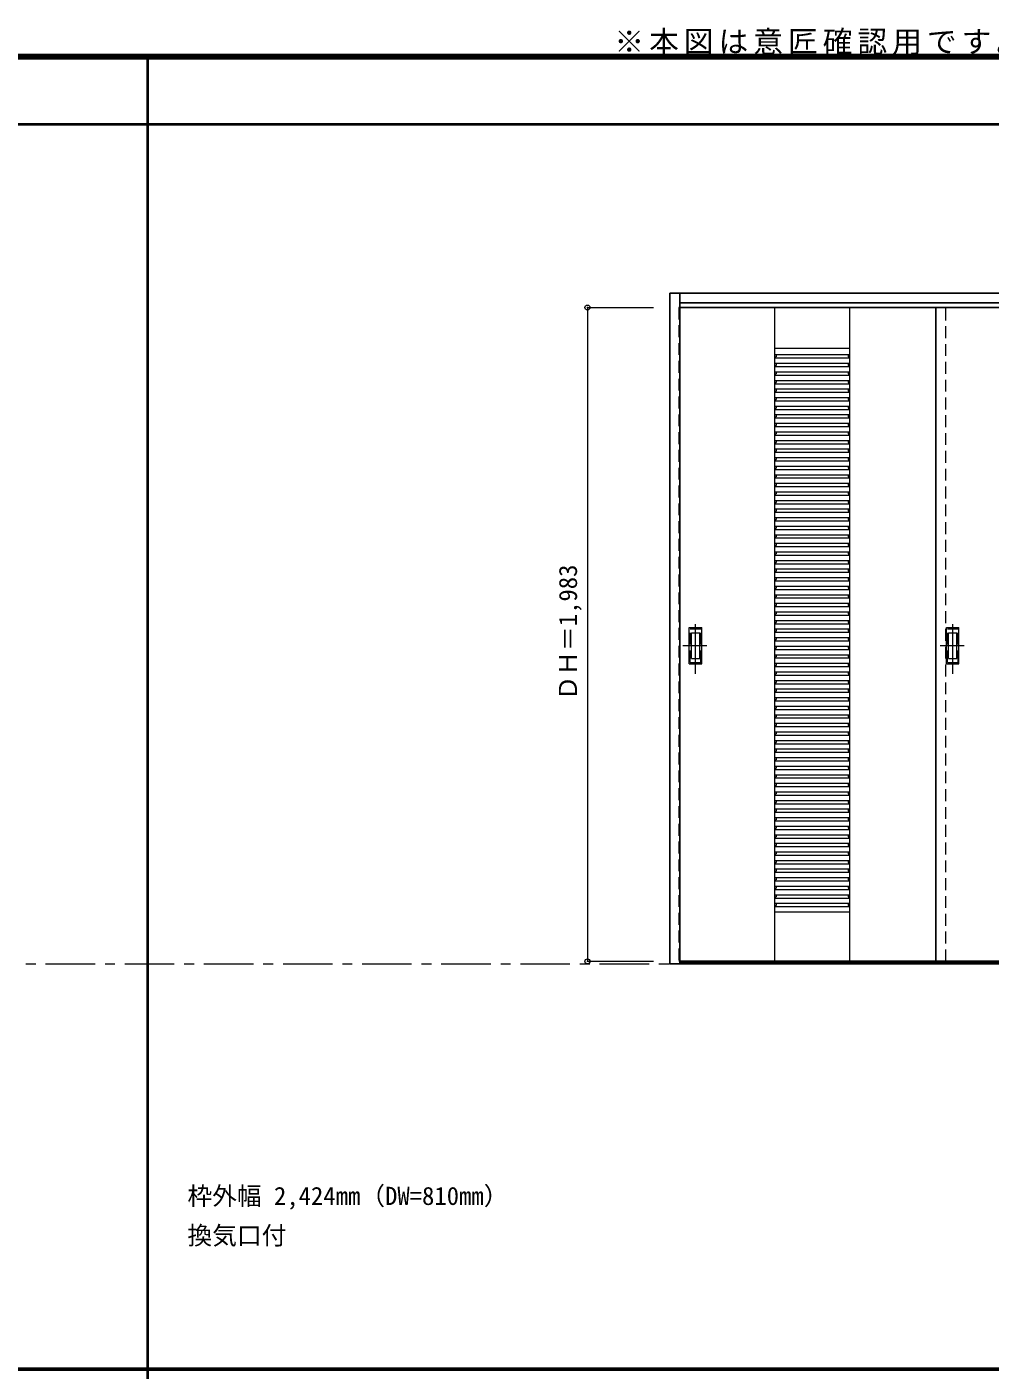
# Model space of a CAD drawing. Units: millimetres, scale not verified. Extents: x -6000 to 5700, y -4307 to 4260.
# Drawn here: x -267 to 2654, y 186 to 4260 of the extents above; entities that cross this region are included whole.
import ezdxf
from ezdxf.enums import TextEntityAlignment as Align

# ---------------------------------------------------------------- set-up
doc = ezdxf.new("R2010")
doc.units = ezdxf.units.MM
doc.header["$LTSCALE"] = 30
doc.header["$PDMODE"] = 32
doc.header["$PDSIZE"] = 15
doc.linetypes.add('CHAIN1', pattern=[8, 5, -1, 1, -1])
doc.linetypes.add('DASHED1', pattern=[1.8, 1.2, -0.6])
for name, color, linetype, lineweight in [('0-2_扉', 3, 'Continuous', 25), ('0-3_仕上げ', 4, 'Continuous', 9), ('0-4_枠', 3, 'Continuous', 25), ('0-6_引手', 7, 'Continuous', 18), ('0-B_寸法', 4, 'Continuous', 9), ('F-1_枠', 6, 'Continuous', 40)]:
    doc.layers.add(name, color=color, linetype=linetype, lineweight=lineweight)
doc.layers.add('0-A_文字', color=7, linetype='Continuous')
doc.styles.add('ＭＳ ゴシック', font='')
doc.styles.get('ＭＳ ゴシック').set_extended_font_data('MS Gothic')

msp = doc.modelspace()

# ---------------------------------------------------------------- linework, layer by layer
at = {"layer": '0-2_扉', "color": 4, "linetype": 'DASHED1', "lineweight": 9}
msp.add_line((1710, 3409), (1710, 3405), dxfattribs=at)
msp.add_line((1710, 3409), (1710, 3405), dxfattribs=at)
at = {"layer": '0-2_扉'}
for p, q in [((2520, 3409), (1713, 3409)), ((2490, 1426), (2490, 3409)), ((3300, 3409), (2490, 3409)), ((2520, 1426), (1713, 1426)), ((3300, 1426), (2490, 1426))]:
    msp.add_line(p, q, dxfattribs=at)
at = {"layer": '0-2_扉', "color": 7, "linetype": 'CHAIN1', "lineweight": 18}
msp.add_line((-5490, 1418), (5690, 1418), dxfattribs=at)
at = {"layer": '0-3_仕上げ', "color": 7, "lineweight": 18}
for p, q in [((2001, 1426), (2001, 3409)), ((2229, 1426), (2229, 3409)), ((2001, 3286), (2229, 3286)), ((2001, 1576), (2229, 1576))]:
    msp.add_line(p, q, dxfattribs=at)
at = {"layer": '0-3_仕上げ'}
for p, q in [((2001, 3266), (2229, 3266)), ((2001, 3259.58), (2006, 3259.58)), ((2006, 3266), (2006, 3259.58)), ((2224, 3266), (2224, 3259.58)), ((2224, 3259.58), (2229, 3259.58)), ((2001, 3256), (2229, 3256)), ((2001, 3240), (2229, 3240)), ((2001, 3233.58), (2006, 3233.58)), ((2001, 3230), (2229, 3230)), ((2006, 3240), (2006, 3233.58)), ((2224, 3240), (2224, 3233.58)), ((2224, 3233.58), (2229, 3233.58)), ((2001, 3214), (2229, 3214)), ((2001, 3207.58), (2006, 3207.58)), ((2001, 3204), (2229, 3204)), ((2001, 3188), (2229, 3188)), ((2001, 3181.58), (2006, 3181.58)), ((2001, 3178), (2229, 3178)), ((2006, 3214), (2006, 3207.58)), ((2006, 3188), (2006, 3181.58)), ((2224, 3214), (2224, 3207.58)), ((2224, 3207.58), (2229, 3207.58)), ((2224, 3188), (2224, 3181.58)), ((2224, 3181.58), (2229, 3181.58)), ((2001, 3162), (2229, 3162)), ((2001, 3155.58), (2006, 3155.58)), ((2001, 3152), (2229, 3152)), ((2006, 3162), (2006, 3155.58)), ((2224, 3162), (2224, 3155.58)), ((2224, 3155.58), (2229, 3155.58)), ((2001, 3136), (2229, 3136)), ((2001, 3129.58), (2006, 3129.58)), ((2001, 3126), (2229, 3126)), ((2001, 3110), (2229, 3110)), ((2001, 3103.58), (2006, 3103.58)), ((2001, 3100), (2229, 3100)), ((2006, 3136), (2006, 3129.58)), ((2006, 3110), (2006, 3103.58)), ((2224, 3136), (2224, 3129.58)), ((2224, 3129.58), (2229, 3129.58)), ((2224, 3110), (2224, 3103.58)), ((2224, 3103.58), (2229, 3103.58)), ((2001, 3084), (2229, 3084)), ((2001, 3077.58), (2006, 3077.58)), ((2001, 3074), (2229, 3074)), ((2001, 3058), (2229, 3058)), ((2006, 3084), (2006, 3077.58)), ((2006, 3058), (2006, 3051.58)), ((2224, 3084), (2224, 3077.58)), ((2224, 3077.58), (2229, 3077.58)), ((2224, 3058), (2224, 3051.58)), ((2001, 3051.58), (2006, 3051.58)), ((2001, 3048), (2229, 3048)), ((2001, 3032), (2229, 3032)), ((2001, 3025.58), (2006, 3025.58)), ((2001, 3022), (2229, 3022)), ((2006, 3032), (2006, 3025.58)), ((2224, 3051.58), (2229, 3051.58)), ((2224, 3032), (2224, 3025.58)), ((2224, 3025.58), (2229, 3025.58)), ((2001, 3006), (2229, 3006)), ((2001, 2999.58), (2006, 2999.58)), ((2001, 2996), (2229, 2996)), ((2001, 2980), (2229, 2980)), ((2006, 3006), (2006, 2999.58)), ((2006, 2980), (2006, 2973.58)), ((2224, 3006), (2224, 2999.58)), ((2224, 2999.58), (2229, 2999.58)), ((2224, 2980), (2224, 2973.58)), ((2001, 2973.58), (2006, 2973.58)), ((2001, 2970), (2229, 2970)), ((2001, 2954), (2229, 2954)), ((2001, 2947.58), (2006, 2947.58)), ((2001, 2944), (2229, 2944)), ((2006, 2954), (2006, 2947.58)), ((2224, 2973.58), (2229, 2973.58)), ((2224, 2954), (2224, 2947.58)), ((2224, 2947.58), (2229, 2947.58)), ((2001, 2928), (2229, 2928)), ((2001, 2921.58), (2006, 2921.58)), ((2001, 2918), (2229, 2918)), ((2001, 2902), (2229, 2902)), ((2001, 2895.58), (2006, 2895.58)), ((2006, 2928), (2006, 2921.58)), ((2006, 2902), (2006, 2895.58)), ((2224, 2928), (2224, 2921.58)), ((2224, 2921.58), (2229, 2921.58)), ((2224, 2902), (2224, 2895.58)), ((2224, 2895.58), (2229, 2895.58)), ((2001, 2892), (2229, 2892)), ((2001, 2876), (2229, 2876)), ((2001, 2869.58), (2006, 2869.58)), ((2001, 2866), (2229, 2866)), ((2006, 2876), (2006, 2869.58)), ((2224, 2876), (2224, 2869.58)), ((2224, 2869.58), (2229, 2869.58)), ((2001, 2850), (2229, 2850)), ((2001, 2843.58), (2006, 2843.58)), ((2001, 2840), (2229, 2840)), ((2001, 2824), (2229, 2824)), ((2001, 2817.58), (2006, 2817.58)), ((2001, 2814), (2229, 2814)), ((2006, 2850), (2006, 2843.58)), ((2006, 2824), (2006, 2817.58)), ((2224, 2850), (2224, 2843.58)), ((2224, 2843.58), (2229, 2843.58)), ((2224, 2824), (2224, 2817.58)), ((2224, 2817.58), (2229, 2817.58)), ((2001, 2798), (2229, 2798)), ((2001, 2791.58), (2006, 2791.58)), ((2001, 2788), (2229, 2788)), ((2001, 2772), (2229, 2772)), ((2006, 2798), (2006, 2791.58)), ((2006, 2772), (2006, 2765.58)), ((2224, 2798), (2224, 2791.58)), ((2224, 2791.58), (2229, 2791.58)), ((2224, 2772), (2224, 2765.58)), ((2001, 2765.58), (2006, 2765.58)), ((2001, 2762), (2229, 2762)), ((2001, 2746), (2229, 2746)), ((2001, 2739.58), (2006, 2739.58)), ((2001, 2736), (2229, 2736)), ((2006, 2746), (2006, 2739.58)), ((2224, 2765.58), (2229, 2765.58)), ((2224, 2746), (2224, 2739.58)), ((2224, 2739.58), (2229, 2739.58)), ((2001, 2720), (2229, 2720)), ((2001, 2713.58), (2006, 2713.58)), ((2001, 2710), (2229, 2710)), ((2001, 2694), (2229, 2694)), ((2006, 2720), (2006, 2713.58)), ((2006, 2694), (2006, 2687.58)), ((2224, 2720), (2224, 2713.58)), ((2224, 2713.58), (2229, 2713.58)), ((2224, 2694), (2224, 2687.58)), ((2001, 2687.58), (2006, 2687.58)), ((2001, 2684), (2229, 2684)), ((2001, 2668), (2229, 2668)), ((2001, 2661.58), (2006, 2661.58)), ((2001, 2658), (2229, 2658)), ((2006, 2668), (2006, 2661.58)), ((2224, 2687.58), (2229, 2687.58)), ((2224, 2668), (2224, 2661.58)), ((2224, 2661.58), (2229, 2661.58)), ((2001, 2642), (2229, 2642)), ((2001, 2635.58), (2006, 2635.58)), ((2001, 2632), (2229, 2632)), ((2001, 2616), (2229, 2616)), ((2001, 2609.58), (2006, 2609.58)), ((2006, 2642), (2006, 2635.58)), ((2006, 2616), (2006, 2609.58)), ((2224, 2642), (2224, 2635.58)), ((2224, 2635.58), (2229, 2635.58)), ((2224, 2616), (2224, 2609.58)), ((2224, 2609.58), (2229, 2609.58)), ((2001, 2606), (2229, 2606)), ((2001, 2590), (2229, 2590)), ((2001, 2583.58), (2006, 2583.58)), ((2001, 2580), (2229, 2580)), ((2006, 2590), (2006, 2583.58)), ((2224, 2590), (2224, 2583.58)), ((2224, 2583.58), (2229, 2583.58)), ((2001, 2564), (2229, 2564)), ((2001, 2557.58), (2006, 2557.58)), ((2001, 2554), (2229, 2554)), ((2001, 2538), (2229, 2538)), ((2001, 2531.58), (2006, 2531.58)), ((2001, 2528), (2229, 2528)), ((2006, 2564), (2006, 2557.58)), ((2006, 2538), (2006, 2531.58)), ((2224, 2564), (2224, 2557.58)), ((2224, 2557.58), (2229, 2557.58)), ((2224, 2538), (2224, 2531.58)), ((2224, 2531.58), (2229, 2531.58)), ((2001, 2512), (2229, 2512)), ((2001, 2505.58), (2006, 2505.58)), ((2001, 2502), (2229, 2502)), ((2001, 2486), (2229, 2486)), ((2006, 2512), (2006, 2505.58)), ((2006, 2486), (2006, 2479.58)), ((2224, 2512), (2224, 2505.58)), ((2224, 2505.58), (2229, 2505.58)), ((2224, 2486), (2224, 2479.58)), ((2001, 2479.58), (2006, 2479.58)), ((2001, 2476), (2229, 2476)), ((2001, 2460), (2229, 2460)), ((2001, 2453.58), (2006, 2453.58)), ((2001, 2450), (2229, 2450)), ((2006, 2460), (2006, 2453.58)), ((2224, 2479.58), (2229, 2479.58)), ((2224, 2460), (2224, 2453.58)), ((2224, 2453.58), (2229, 2453.58)), ((2001, 2434), (2229, 2434)), ((2001, 2427.58), (2006, 2427.58)), ((2001, 2424), (2229, 2424)), ((2001, 2408), (2229, 2408)), ((2006, 2434), (2006, 2427.58)), ((2006, 2408), (2006, 2401.58)), ((2224, 2434), (2224, 2427.58)), ((2224, 2427.58), (2229, 2427.58)), ((2224, 2408), (2224, 2401.58)), ((2001, 2401.58), (2006, 2401.58)), ((2001, 2398), (2229, 2398)), ((2001, 2382), (2229, 2382)), ((2001, 2375.58), (2006, 2375.58)), ((2001, 2372), (2229, 2372)), ((2006, 2382), (2006, 2375.58)), ((2224, 2401.58), (2229, 2401.58)), ((2224, 2382), (2224, 2375.58)), ((2224, 2375.58), (2229, 2375.58)), ((2001, 2356), (2229, 2356)), ((2001, 2349.58), (2006, 2349.58)), ((2001, 2346), (2229, 2346)), ((2001, 2330), (2229, 2330)), ((2001, 2323.58), (2006, 2323.58)), ((2006, 2356), (2006, 2349.58)), ((2006, 2330), (2006, 2323.58)), ((2224, 2356), (2224, 2349.58)), ((2224, 2349.58), (2229, 2349.58)), ((2224, 2330), (2224, 2323.58)), ((2224, 2323.58), (2229, 2323.58)), ((2001, 2320), (2229, 2320)), ((2001, 2304), (2229, 2304)), ((2001, 2297.58), (2006, 2297.58)), ((2001, 2294), (2229, 2294)), ((2006, 2304), (2006, 2297.58)), ((2224, 2304), (2224, 2297.58)), ((2224, 2297.58), (2229, 2297.58)), ((2001, 2278), (2229, 2278)), ((2001, 2271.58), (2006, 2271.58)), ((2001, 2268), (2229, 2268)), ((2001, 2252), (2229, 2252)), ((2001, 2245.58), (2006, 2245.58)), ((2001, 2242), (2229, 2242)), ((2006, 2278), (2006, 2271.58)), ((2006, 2252), (2006, 2245.58)), ((2224, 2278), (2224, 2271.58)), ((2224, 2271.58), (2229, 2271.58)), ((2224, 2252), (2224, 2245.58)), ((2224, 2245.58), (2229, 2245.58)), ((2001, 2226), (2229, 2226)), ((2001, 2219.58), (2006, 2219.58)), ((2001, 2216), (2229, 2216)), ((2006, 2226), (2006, 2219.58)), ((2224, 2226), (2224, 2219.58)), ((2224, 2219.58), (2229, 2219.58)), ((2001, 2200), (2229, 2200)), ((2001, 2193.58), (2006, 2193.58)), ((2001, 2190), (2229, 2190)), ((2001, 2174), (2229, 2174)), ((2001, 2167.58), (2006, 2167.58)), ((2001, 2164), (2229, 2164)), ((2006, 2200), (2006, 2193.58)), ((2006, 2174), (2006, 2167.58)), ((2224, 2200), (2224, 2193.58)), ((2224, 2193.58), (2229, 2193.58)), ((2224, 2174), (2224, 2167.58)), ((2224, 2167.58), (2229, 2167.58)), ((2001, 2148), (2229, 2148)), ((2001, 2141.58), (2006, 2141.58)), ((2001, 2138), (2229, 2138)), ((2001, 2122), (2229, 2122)), ((2006, 2148), (2006, 2141.58)), ((2006, 2122), (2006, 2115.58)), ((2224, 2148), (2224, 2141.58)), ((2224, 2141.58), (2229, 2141.58)), ((2224, 2122), (2224, 2115.58)), ((2001, 2115.58), (2006, 2115.58)), ((2001, 2112), (2229, 2112)), ((2001, 2096), (2229, 2096)), ((2001, 2089.58), (2006, 2089.58)), ((2001, 2086), (2229, 2086)), ((2006, 2096), (2006, 2089.58)), ((2224, 2115.58), (2229, 2115.58)), ((2224, 2096), (2224, 2089.58)), ((2224, 2089.58), (2229, 2089.58)), ((2001, 2070), (2229, 2070)), ((2001, 2063.58), (2006, 2063.58)), ((2001, 2060), (2229, 2060)), ((2001, 2044), (2229, 2044)), ((2001, 2037.58), (2006, 2037.58)), ((2006, 2070), (2006, 2063.58)), ((2006, 2044), (2006, 2037.58)), ((2224, 2070), (2224, 2063.58)), ((2224, 2063.58), (2229, 2063.58)), ((2224, 2044), (2224, 2037.58)), ((2224, 2037.58), (2229, 2037.58)), ((2001, 2034), (2229, 2034)), ((2001, 2018), (2229, 2018)), ((2001, 2011.58), (2006, 2011.58)), ((2001, 2008), (2229, 2008)), ((2006, 2018), (2006, 2011.58)), ((2224, 2018), (2224, 2011.58)), ((2224, 2011.58), (2229, 2011.58)), ((2001, 1992), (2229, 1992)), ((2001, 1985.58), (2006, 1985.58)), ((2001, 1982), (2229, 1982)), ((2001, 1966), (2229, 1966)), ((2001, 1959.58), (2006, 1959.58)), ((2001, 1956), (2229, 1956)), ((2006, 1992), (2006, 1985.58)), ((2006, 1966), (2006, 1959.58)), ((2224, 1992), (2224, 1985.58)), ((2224, 1985.58), (2229, 1985.58)), ((2224, 1966), (2224, 1959.58)), ((2224, 1959.58), (2229, 1959.58)), ((2001, 1940), (2229, 1940)), ((2001, 1933.58), (2006, 1933.58)), ((2001, 1930), (2229, 1930)), ((2006, 1940), (2006, 1933.58)), ((2224, 1940), (2224, 1933.58)), ((2224, 1933.58), (2229, 1933.58)), ((2001, 1914), (2229, 1914)), ((2001, 1907.58), (2006, 1907.58)), ((2001, 1904), (2229, 1904)), ((2001, 1888), (2229, 1888)), ((2001, 1881.58), (2006, 1881.58)), ((2001, 1878), (2229, 1878)), ((2006, 1914), (2006, 1907.58)), ((2006, 1888), (2006, 1881.58)), ((2224, 1914), (2224, 1907.58)), ((2224, 1907.58), (2229, 1907.58)), ((2224, 1888), (2224, 1881.58)), ((2224, 1881.58), (2229, 1881.58)), ((2001, 1862), (2229, 1862)), ((2001, 1855.58), (2006, 1855.58)), ((2001, 1852), (2229, 1852)), ((2001, 1836), (2229, 1836)), ((2006, 1862), (2006, 1855.58)), ((2006, 1836), (2006, 1829.58)), ((2224, 1862), (2224, 1855.58)), ((2224, 1855.58), (2229, 1855.58)), ((2224, 1836), (2224, 1829.58)), ((2001, 1829.58), (2006, 1829.58)), ((2001, 1826), (2229, 1826)), ((2001, 1810), (2229, 1810)), ((2001, 1803.58), (2006, 1803.58)), ((2001, 1800), (2229, 1800)), ((2006, 1810), (2006, 1803.58)), ((2224, 1829.58), (2229, 1829.58)), ((2224, 1810), (2224, 1803.58)), ((2224, 1803.58), (2229, 1803.58)), ((2001, 1784), (2229, 1784)), ((2001, 1777.58), (2006, 1777.58)), ((2001, 1774), (2229, 1774)), ((2001, 1758), (2229, 1758)), ((2006, 1784), (2006, 1777.58)), ((2006, 1758), (2006, 1751.58)), ((2224, 1784), (2224, 1777.58)), ((2224, 1777.58), (2229, 1777.58)), ((2224, 1758), (2224, 1751.58)), ((2001, 1751.58), (2006, 1751.58)), ((2001, 1748), (2229, 1748)), ((2001, 1732), (2229, 1732)), ((2001, 1725.58), (2006, 1725.58)), ((2001, 1722), (2229, 1722)), ((2006, 1732), (2006, 1725.58)), ((2224, 1751.58), (2229, 1751.58)), ((2224, 1732), (2224, 1725.58)), ((2224, 1725.58), (2229, 1725.58)), ((2001, 1706), (2229, 1706)), ((2001, 1699.58), (2006, 1699.58)), ((2001, 1696), (2229, 1696)), ((2001, 1680), (2229, 1680)), ((2001, 1673.58), (2006, 1673.58)), ((2006, 1706), (2006, 1699.58)), ((2006, 1680), (2006, 1673.58)), ((2224, 1706), (2224, 1699.58)), ((2224, 1699.58), (2229, 1699.58)), ((2224, 1680), (2224, 1673.58)), ((2224, 1673.58), (2229, 1673.58)), ((2001, 1670), (2229, 1670)), ((2001, 1654), (2229, 1654)), ((2001, 1647.58), (2006, 1647.58)), ((2001, 1644), (2229, 1644)), ((2006, 1654), (2006, 1647.58)), ((2224, 1654), (2224, 1647.58)), ((2224, 1647.58), (2229, 1647.58)), ((2001, 1628), (2229, 1628)), ((2001, 1621.58), (2006, 1621.58)), ((2001, 1618), (2229, 1618)), ((2001, 1602), (2229, 1602)), ((2001, 1595.58), (2006, 1595.58)), ((2001, 1592), (2229, 1592)), ((2006, 1628), (2006, 1621.58)), ((2006, 1602), (2006, 1595.58)), ((2224, 1628), (2224, 1621.58)), ((2224, 1621.58), (2229, 1621.58)), ((2224, 1602), (2224, 1595.58)), ((2224, 1595.58), (2229, 1595.58))]:
    msp.add_line(p, q, dxfattribs=at)
at = {"layer": '0-4_枠'}
for p, q in [((1683, 3453), (4107, 3453)), ((1713, 1418), (1713, 3453)), ((1713, 3423), (4077, 3423)), ((4077, 1421), (1713, 1421)), ((4077, 1418), (1713, 1418))]:
    msp.add_line(p, q, dxfattribs=at)
at = {"layer": '0-4_枠', "color": 4, "linetype": 'DASHED1', "lineweight": 9}
for p, q in [((1710, 3409), (1710, 1426)), ((1713, 3409), (1710, 3409)), ((2520, 1426), (2520, 3409)), ((1713, 1426), (1710, 1426))]:
    msp.add_line(p, q, dxfattribs=at)
at = {"layer": '0-4_枠'}
msp.add_lwpolyline([(1713, 1418), (1683, 1418), (1683, 3453)], dxfattribs=at)
at = {"layer": '0-6_引手', "linetype": 'CHAIN1'}
for p, q in [((1761, 2298.27), (1761, 2469.12)), ((2541, 2298.27), (2541, 2469.12)), ((1722.93, 2383.5), (1795.43, 2383.5)), ((2502.93, 2383.5), (2575.43, 2383.5))]:
    msp.add_line(p, q, dxfattribs=at)
at = {"layer": '0-6_引手'}
for p, q in [((1742, 2438.5), (1780, 2438.5)), ((1742, 2328.5), (1742, 2438.5)), ((1748.5, 2422.5), (1773.5, 2422.5)), ((1748.5, 2344.5), (1748.5, 2422.5)), ((1773.5, 2344.5), (1773.5, 2422.5)), ((1780, 2328.5), (1780, 2438.5)), ((2522, 2438.5), (2560, 2438.5)), ((2522, 2328.5), (2522, 2438.5)), ((2528.5, 2422.5), (2553.5, 2422.5)), ((2528.5, 2344.5), (2528.5, 2422.5)), ((2553.5, 2344.5), (2553.5, 2422.5)), ((2560, 2328.5), (2560, 2438.5)), ((1742, 2328.5), (1780, 2328.5)), ((1748.5, 2344.5), (1773.5, 2344.5)), ((2522, 2328.5), (2560, 2328.5)), ((2528.5, 2344.5), (2553.5, 2344.5))]:
    msp.add_line(p, q, dxfattribs=at)
at = {"layer": '0-6_引手', "linetype": 'DASHED1'}
for p, q in [((1777, 2332.5), (1777, 2434.5)), ((2557, 2332.5), (2557, 2434.5)), ((1745, 2332.5), (1777, 2332.5)), ((2525, 2332.5), (2557, 2332.5))]:
    msp.add_line(p, q, dxfattribs=at)
for points in [[(1745, 2332.5), (1745, 2434.5), (1777, 2434.5)], [(2525, 2332.5), (2525, 2434.5), (2557, 2434.5)]]:
    msp.add_lwpolyline(points, dxfattribs=at)
at = {"layer": '0-B_寸法'}
for p, q in [((1433, 3409), (1633, 3409)), ((1433, 3409), (1433, 1426)), ((1433, 1426), (1633, 1426))]:
    msp.add_line(p, q, dxfattribs=at)
at = {"layer": '0-B_寸法', "color": 7}
for p in [(1433, 3409), (1433, 1426)]:
    msp.add_point(p, dxfattribs=at)
at = {"layer": 'F-1_枠'}
for p, q in [((-6000, 4175), (5700, 4175)), ((-6000, 4170), (5700, 4170)), ((-6000, 4165), (5700, 4165)), ((100, -3790), (100, 4175)), ((-6000, 3965), (5700, 3965)), ((-6000, 190.5), (5700, 190.5)), ((-6000, 187.5), (5700, 187.5))]:
    msp.add_line(p, q, dxfattribs=at)

# ---------------------------------------------------------------- texts
at = {"layer": '0-A_文字', "style": 'ＭＳ ゴシック'}
for s, p in [('枠外幅 2,424mm（DW=810mm）', (220, 670.5)), ('換気口付', (220, 550.5))]:
    msp.add_text(s, height=54.99, dxfattribs=at).set_placement(p, align=Align.BOTTOM_LEFT)
at = {"layer": '0-A_文字', "insert": (1515, 4175), "char_height": 65.98, "attachment_point": 7, "style": 'ＭＳ ゴシック'}
msp.add_mtext('\\T1.17;※本図は意匠確認用です。\u3000表記の簡略化している部位がございますのでご注意下さい。', dxfattribs=at)
at = {"layer": '0-B_寸法', "color": 7, "style": 'ＭＳ ゴシック'}
msp.add_text('ＤＨ＝1,983', height=54.99, rotation=90, dxfattribs=at).set_placement((1418, 2217.25), align=Align.BOTTOM_LEFT)

doc.saveas('drawing.dxf')
